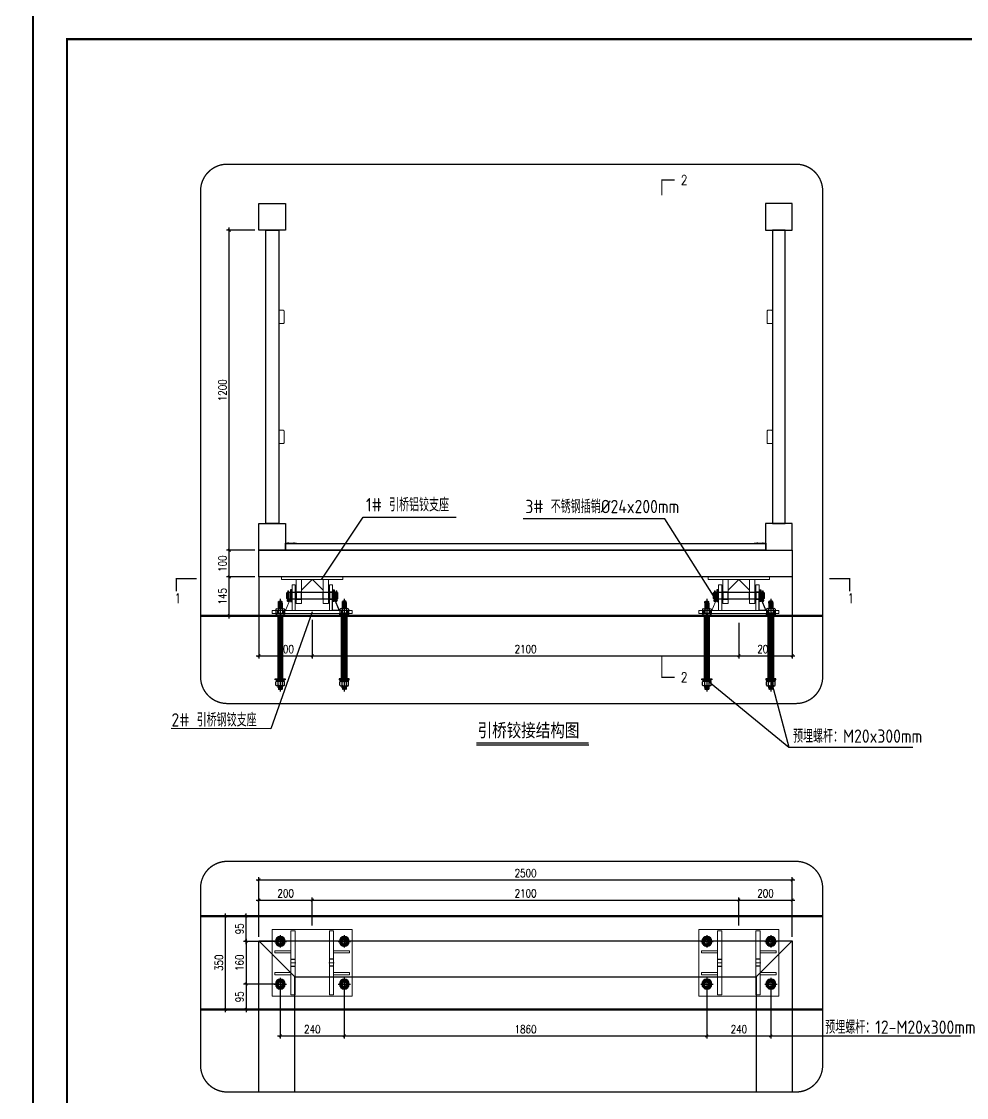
# Model space of a CAD drawing. Extents: x 8238 to 123366, y -35216 to 128109.
# Drawn here: x 23931 to 27476, y -1270 to 2764 of the extents above; entities that cross this region are included whole.
import ezdxf
from ezdxf.enums import TextEntityAlignment as Align

# ---------------------------------------------------------------- set-up
doc = ezdxf.new("R2010")
doc.units = 0
doc.header["$LTSCALE"] = 1000
doc.header["$MEASUREMENT"] = 0
for name, pattern in [('BLTA11-LD-L-4001_Plot Plan for Seawater Intake System_20140729$0$CENTER2', [1.125, 0.75, -0.125, 0.125, -0.125]), ('BLTA11-LD-L-4001_Plot Plan for Seawater Intake System_20140729$0$PHANTOM2', [1.25, 0.625, -0.125, 0.125, -0.125, 0.125, -0.125]), ('CENTER', [2, 1.25, -0.25, 0.25, -0.25]), ('CENTER2', [28.575, 19.05, -3.175, 3.175, -3.175]), ('DASH', [0.35, 0.25, -0.1]), ('DASHDOT2', [12.7, 6.35, -3.175, 0, -3.175]), ('DIVIDEX2', [63.5, 25.4, -12.7, 0, -12.7, 0, -12.7]), ('HIDDEN2', [4.7625, 3.175, -1.5875])]:
    doc.linetypes.add(name, pattern=pattern)
for name, color, linetype in [('BS-Annectent', 115, 'Continuous'), ('BS-Index symbol', 35, 'Continuous'), ('hjh文字', 7, 'Continuous'), ('HR-dimension', 9, 'Continuous'), ('HR-Indentifier', 6, 'Continuous'), ('HR-Structure', 5, 'Continuous'), ('HR-text', 2, 'Continuous'), ('HR-Zhuliang', 3, 'Continuous'), ('标注', 9, 'Continuous'), ('连接端梁', 130, 'Continuous'), ('铝横梁', 220, 'Continuous'), ('铝通', 4, 'Continuous'), ('面板', 44, 'Continuous')]:
    doc.layers.add(name, color=color, linetype=linetype)
doc.layers.add('型材', color=7, linetype='Continuous', lineweight=15)
doc.layers.add('结构', color=52, linetype='Continuous', lineweight=18)
doc.styles.add('HZTXT', font='txtw.shx', dxfattribs={"width": 0.8, "bigfont": 'hztxtw.shx'})
doc.styles.get("Standard").update_dxf_attribs({"font": 'gbenor.shx', "bigfont": 'gbcbig.shx'})
doc.styles.add('工程字体', font='', dxfattribs={"width": 0.8})
doc.styles.get('工程字体').set_extended_font_data('SimSun')
doc.dimstyles.new('HR-A2-DIM10', dxfattribs={"dimscale": 10, "dimtxt": 3, "dimasz": 1, "dimexe": 1, "dimexo": 1.5, "dimgap": 1, "dimtad": 1, "dimdec": 1, "dimdsep": 46, "dimtxsty": 'HZTXT', "dimblk": 'ARCHTICK', "dimcen": 0, "dimdle": 1, "dimclrd": 256, "dimclre": 256, "dimclrt": 6, "dimadec": 1, "dimazin": 0, "dimtfac": 1, "dimtdec": 1, "dimtix": 1, "dimtmove": 2, "dimatfit": 3, "dimfxl": 15, "dimtolj": 1, "dimtzin": 0, "dimarcsym": 1})
doc.dimstyles.new('HR-A3-DIM5', dxfattribs={"dimscale": 5, "dimtxt": 3, "dimasz": 1, "dimexe": 1, "dimexo": 1.5, "dimgap": 1, "dimtad": 1, "dimdec": 1, "dimdsep": 46, "dimtxsty": 'HZTXT', "dimblk": 'ARCHTICK', "dimcen": 0, "dimdle": 1, "dimclrd": 256, "dimclre": 256, "dimclrt": 6, "dimadec": 1, "dimazin": 0, "dimtfac": 1, "dimtdec": 1, "dimtix": 1, "dimtmove": 2, "dimatfit": 3, "dimfxl": 1, "dimtolj": 1, "dimtzin": 0, "dimarcsym": 1})
doc.dimstyles.new('HR-BI-DIM5', dxfattribs={"dimscale": 6, "dimtxt": 5, "dimasz": 1, "dimexe": 1, "dimexo": 1.5, "dimgap": 2, "dimtad": 1, "dimdec": 1, "dimdsep": 46, "dimtxsty": 'HZTXT', "dimcen": 0, "dimdle": 1, "dimclrd": 256, "dimclre": 256, "dimclrt": 2, "dimadec": 1, "dimazin": 0, "dimtfac": 1, "dimtdec": 1, "dimtix": 1, "dimtmove": 2, "dimatfit": 3, "dimfxl": 1, "dimtfill": 1, "dimtolj": 1, "dimtzin": 0, "dimarcsym": 1})

# ---------------------------------------------------------------- blocks, each defined once
blk = doc.blocks.new('*U273')
blk.add_line((0, 0), (42.13, 0))
at = {"const_width": 0.5}
blk.add_lwpolyline([(0, 0.75), (42.13, 0.75)], dxfattribs=at)
at = {"style": '工程字体', "width": 0.8}
blk.add_attdef('图名标注', (0.42, 3), '', height=5, dxfattribs=at)
blk = doc.blocks.new('_ArchTick')
at = {"color": 0, "linetype": 'ByBlock', "const_width": 0.4}
blk.add_lwpolyline([(-0.5, -0.5), (0.5, 0.5)], dxfattribs=at)
blk = doc.blocks.new('*D501')
at = {"layer": 'Defpoints', "color": 0, "ltscale": 1.5, "transparency": 16777216}
for p in [(24710.3, 681.3), (24821.8, 681.3), (24821.8, 536.1, 0)]:
    blk.add_point(p, dxfattribs=at)
at = {"layer": 'HR-dimension', "lineweight": -2, "ltscale": 1.5, "transparency": 16777216}
for p, q in [((24710.3, 526.1), (24710.3, 691.3)), ((24806.8, 681.3), (24700.3, 681.3)), ((24806.8, 536.1), (24700.3, 536.1))]:
    blk.add_line(p, q, dxfattribs=at)
at = {"layer": 'HR-dimension', "lineweight": -2, "ltscale": 1.5, "transparency": 16777216, "xscale": 10, "yscale": 10, "zscale": 10}
for p, rotation in [((24710.3, 681.3), 90), ((24710.3, 536.1), 270)]:
    blk.add_blockref('_ArchTick', p, dxfattribs=dict(at, rotation=rotation))
at = {"layer": 'HR-dimension', "color": 6, "ltscale": 1.5, "transparency": 16777216, "insert": (24685.3, 608.7), "char_height": 30, "attachment_point": 5, "rotation": 90, "style": 'HZTXT'}
blk.add_mtext('\\A1;145', dxfattribs=at)
blk = doc.blocks.new('*D503')
at = {"layer": 'Defpoints', "color": 0, "ltscale": 1.5, "transparency": 16777216}
for p in [(24696.8, -590.2), (24821.8, -590.2, 0), (24821.8, -940.2, 0)]:
    blk.add_point(p, dxfattribs=at)
at = {"layer": 'HR-dimension', "lineweight": -2, "ltscale": 1.5, "transparency": 16777216}
for p, q in [((24806.8, -590.2), (24686.8, -590.2)), ((24696.8, -950.2), (24696.8, -580.2)), ((24806.8, -940.2), (24686.8, -940.2))]:
    blk.add_line(p, q, dxfattribs=at)
at = {"layer": 'HR-dimension', "lineweight": -2, "ltscale": 1.5, "transparency": 16777216, "xscale": 10, "yscale": 10, "zscale": 10}
for p, rotation in [((24696.8, -590.2), 90), ((24696.8, -940.2), 270)]:
    blk.add_blockref('_ArchTick', p, dxfattribs=dict(at, rotation=rotation))
at = {"layer": 'HR-dimension', "color": 6, "ltscale": 1.5, "transparency": 16777216, "insert": (24671.8, -765.2), "char_height": 30, "attachment_point": 5, "rotation": 90, "style": 'HZTXT'}
blk.add_mtext('\\A1;350', dxfattribs=at)
blk = doc.blocks.new('*D504')
at = {"layer": 'Defpoints', "color": 0, "ltscale": 1.5, "transparency": 16777216}
for p in [(25021.8, -529.9), (25021.8, -640.1, 0), (24821.8, -682.7, 0)]:
    blk.add_point(p, dxfattribs=at)
at = {"layer": 'HR-dimension', "lineweight": -2, "ltscale": 1.5, "transparency": 16777216}
for p, q in [((24821.8, -667.7), (24821.8, -519.9)), ((25021.8, -625.1), (25021.8, -519.9)), ((24811.8, -529.9), (25031.8, -529.9))]:
    blk.add_line(p, q, dxfattribs=at)
at = {"layer": 'HR-dimension', "lineweight": -2, "ltscale": 1.5, "transparency": 16777216, "xscale": 10, "yscale": 10, "zscale": 10, "rotation": 180}
blk.add_blockref('_ArchTick', (24821.8, -529.9), dxfattribs=at)
at = {"layer": 'HR-dimension', "lineweight": -2, "ltscale": 1.5, "transparency": 16777216, "xscale": 10, "yscale": 10, "zscale": 10}
blk.add_blockref('_ArchTick', (25021.8, -529.9), dxfattribs=at)
at = {"layer": 'HR-dimension', "color": 6, "ltscale": 1.5, "transparency": 16777216, "insert": (24921.8, -504.9), "char_height": 30, "attachment_point": 5, "style": 'HZTXT'}
blk.add_mtext('\\A1;200', dxfattribs=at)
blk = doc.blocks.new('*D505')
at = {"layer": 'Defpoints', "color": 0, "ltscale": 1.5, "transparency": 16777216}
for p in [(26821.8, -529.9), (26621.8, -640.1, 0), (26821.8, -640.2, 0)]:
    blk.add_point(p, dxfattribs=at)
at = {"layer": 'HR-dimension', "lineweight": -2, "ltscale": 1.5, "transparency": 16777216}
for p, q in [((26621.8, -625.1), (26621.8, -519.9)), ((26821.8, -625.2), (26821.8, -519.9)), ((26611.8, -529.9), (26831.8, -529.9))]:
    blk.add_line(p, q, dxfattribs=at)
at = {"layer": 'HR-dimension', "lineweight": -2, "ltscale": 1.5, "transparency": 16777216, "xscale": 10, "yscale": 10, "zscale": 10, "rotation": 180}
blk.add_blockref('_ArchTick', (26621.8, -529.9), dxfattribs=at)
at = {"layer": 'HR-dimension', "lineweight": -2, "ltscale": 1.5, "transparency": 16777216, "xscale": 10, "yscale": 10, "zscale": 10}
blk.add_blockref('_ArchTick', (26821.8, -529.9), dxfattribs=at)
at = {"layer": 'HR-dimension', "color": 6, "ltscale": 1.5, "transparency": 16777216, "insert": (26721.8, -504.9), "char_height": 30, "attachment_point": 5, "style": 'HZTXT'}
blk.add_mtext('\\A1;200', dxfattribs=at)
blk = doc.blocks.new('*D506')
at = {"layer": 'Defpoints', "color": 0, "ltscale": 1.5, "transparency": 16777216}
for p in [(26821.8, -454.2), (24821.8, -682.7, 0), (26821.8, -682.7, 0)]:
    blk.add_point(p, dxfattribs=at)
at = {"layer": 'HR-dimension', "lineweight": -2, "ltscale": 1.5, "transparency": 16777216}
for p, q in [((24811.8, -454.2), (26831.8, -454.2)), ((24821.8, -667.7), (24821.8, -444.2)), ((26821.8, -667.7), (26821.8, -444.2))]:
    blk.add_line(p, q, dxfattribs=at)
at = {"layer": 'HR-dimension', "lineweight": -2, "ltscale": 1.5, "transparency": 16777216, "xscale": 10, "yscale": 10, "zscale": 10, "rotation": 180}
blk.add_blockref('_ArchTick', (24821.8, -454.2), dxfattribs=at)
at = {"layer": 'HR-dimension', "lineweight": -2, "ltscale": 1.5, "transparency": 16777216, "xscale": 10, "yscale": 10, "zscale": 10}
blk.add_blockref('_ArchTick', (26821.8, -454.2), dxfattribs=at)
at = {"layer": 'HR-dimension', "color": 6, "ltscale": 1.5, "transparency": 16777216, "insert": (25821.8, -429.2), "char_height": 30, "attachment_point": 5, "style": 'HZTXT'}
blk.add_mtext('\\A1;2500', dxfattribs=at)
blk = doc.blocks.new('A$C53155591')
at = {"layer": 'BS-Annectent'}
for p, q in [((8.8, 0.4), (3.9, 2.2)), ((24, 16.3), (11.3, 16.3)), ((24, 8.2), (11.3, 8.2)), ((8.8, -2.2), (3.9, -0.4)), ((24, -8.2), (11.3, -8.2)), ((24, -16.3), (11.3, -16.3))]:
    blk.add_line(p, q, dxfattribs=at)
for points in [[(3.9, -18.8), (0, -18.8), (0, 18.8), (3.9, 18.8)], [(8.8, -14.7), (8.8, 14.7), (3.9, 14.7), (3.9, -14.7)]]:
    blk.add_lwpolyline(points, close=True, dxfattribs=at)
for points in [[(11.3, 16.3, 0.612824), (11.3, 8.2, 0.305874), (11.3, -8.2, 0.612824), (11.3, -16.3)], [(24, 16.3, -0.612824), (24, 8.2, -0.305874), (24, -8.2, -0.612824), (24, -16.3)]]:
    blk.add_lwpolyline(points, format="xyb", dxfattribs=at)
blk = doc.blocks.new('A$C3497b61f')
at = {"color": 1, "linetype": 'DASHDOT2'}
blk.add_line((-309.5, 0), (37.4, 0), dxfattribs=at)
at = {"layer": 'BS-Annectent'}
for p, q in [((-300.6, -5.4), (-300.6, 5.4)), ((-294.1, 7.2), (-299.6, 7.2)), ((-294.8, 3.6), (-299.6, 3.6)), ((-294.2, -9.4), (-293, 9.4)), ((-291.1, -9.4), (-289.8, 9.4)), ((-287.9, -9.4), (-286.7, 9.4)), ((-284.8, -9.4), (-283.5, 9.4)), ((-281.7, -9.4), (-280.4, 9.4)), ((-278.5, -9.4), (-277.3, 9.4)), ((-275.4, -9.4), (-274.1, 9.4)), ((-246.6, -0.5), (-245.9, 9.4)), ((-245.9, 9.4), (-246.6, 8.2)), ((-244.4, 6.3), (-245.9, 9.4)), ((-244.4, 6.3), (-245.3, -6.3)), ((-244, -9.4), (-242.8, 9.4)), ((-240.9, -9.4), (-239.6, 9.4)), ((-237.7, -9.4), (-236.5, 9.4)), ((-234.6, -9.4), (-233.3, 9.4)), ((-231.5, -9.4), (-230.2, 9.4)), ((-228.3, -9.4), (-227.1, 9.4)), ((-225.2, -9.4), (-223.9, 9.4)), ((-222, -9.4), (-220.8, 9.4)), ((-218.9, -9.4), (-217.7, 9.4)), ((-215.8, -9.4), (-214.5, 9.4)), ((-212.6, -9.4), (-211.4, 9.4)), ((-209.5, -9.4), (-208.3, 9.4)), ((-206.4, -9.4), (-205.1, 9.4)), ((-203.2, -9.4), (-202, 9.4)), ((-200.1, -9.4), (-198.8, 9.4)), ((-196.9, -9.4), (-195.7, 9.4)), ((-193.8, -9.4), (-192.6, 9.4)), ((-190.7, -9.4), (-189.4, 9.4)), ((-187.5, -9.4), (-186.3, 9.4)), ((-184.4, -9.4), (-183.2, 9.4)), ((-181.3, -9.4), (-180, 9.4)), ((-178.1, -9.4), (-176.9, 9.4)), ((-175, -9.4), (-173.7, 9.4)), ((-171.9, -9.4), (-170.6, 9.4)), ((-168.7, -9.4), (-167.5, 9.4)), ((-165.6, -9.4), (-164.3, 9.4)), ((-162.4, -9.4), (-161.2, 9.4)), ((-159.3, -9.4), (-158.1, 9.4)), ((-156.2, -9.4), (-154.9, 9.4)), ((-153, -9.4), (-151.8, 9.4)), ((-149.9, -9.4), (-148.6, 9.4)), ((-147.2, 6.3), (-148.6, 9.4)), ((-147.2, 6.3), (-148.1, -6.3)), ((-146.8, -9.4), (-145.5, 9.4)), ((-143.6, -9.4), (-142.4, 9.4)), ((-140.5, -9.4), (-139.2, 9.4)), ((-137.3, -9.4), (-136.1, 9.4)), ((-134.2, -9.4), (-133, 9.4)), ((-131.1, -9.4), (-129.8, 9.4)), ((-127.9, -9.4), (-126.7, 9.4)), ((-124.8, -9.4), (-123.5, 9.4)), ((-121.7, -9.4), (-120.4, 9.4)), ((-118.5, -9.4), (-117.3, 9.4)), ((-115.8, 6.3), (-116.7, -6.3)), ((-115.4, -9.4), (-114.1, 9.4)), ((-112.2, -9.4), (-111, 9.4)), ((-109.1, -9.4), (-107.9, 9.4)), ((-106, -9.4), (-104.7, 9.4)), ((-102.8, -9.4), (-101.6, 9.4)), ((-99.7, -9.4), (-98.4, 9.4)), ((-96.6, -9.4), (-95.3, 9.4)), ((-93.4, -9.4), (-92.2, 9.4)), ((-90.3, -9.4), (-89, 9.4)), ((-87.1, -9.4), (-85.9, 9.4)), ((-84, -9.4), (-82.8, 9.4)), ((-80.9, -9.4), (-79.6, 9.4)), ((-77.7, -9.4), (-76.5, 9.4)), ((-74.6, -9.4), (-73.3, 9.4)), ((-71.5, -9.4), (-70.2, 9.4)), ((-68.3, -9.4), (-67.1, 9.4)), ((-65.2, -9.4), (-63.9, 9.4)), ((-62, -9.4), (-60.8, 9.4)), ((-58.9, -9.4), (-57.7, 9.4)), ((-55.8, -9.4), (-54.5, 9.4)), ((-52.6, -9.4), (-51.4, 9.4)), ((-49.5, -9.4), (-48.3, 9.4)), ((-46.4, -9.4), (-45.1, 9.4)), ((-43.2, -9.4), (-42, 9.4)), ((-40.1, -9.4), (-38.8, 9.4)), ((-36.9, -9.4), (-35.7, 9.4)), ((-33.8, -9.4), (-32.6, 9.4)), ((-30.7, -9.4), (-29.4, 9.4)), ((-27.5, -9.4), (-26.3, 9.4)), ((-24.4, -9.4), (-23.2, 9.4)), ((-21.3, -9.4), (-20, 9.4)), ((-18.1, -9.4), (-16.9, 9.4)), ((-15, -9.4), (-13.7, 9.4)), ((-12.3, 6.3), (-13.2, -6.3)), ((-10.6, 9.4), (-12.3, 6.3)), ((-11.9, -9.4), (-10.6, 9.4)), ((-10, 8.1), (-10.6, 9.4)), ((-1.2, 0.4), (-6.1, 2.2)), ((-1.2, 12.2), (-1.2, -12.2)), ((14, 16.3), (1.3, 16.3)), ((14, 8.2), (1.3, 8.2)), ((16.5, 12.2), (16.5, -12.2)), ((17.4, 6.3), (16.5, 8.2)), ((17.4, 6.3), (16.5, -6.3)), ((19.1, 9.4), (17.4, 6.3)), ((19.1, 9.4), (17.8, -9.4)), ((20.5, 6.3), (19.1, 9.4)), ((20.5, 6.3), (19.6, -6.3)), ((22.2, 9.4), (20.5, 6.3)), ((22.2, 9.4), (21, -9.4)), ((23.7, 6.3), (22.2, 9.4)), ((23.7, 6.3), (22.8, -6.3)), ((23.2, 7.2), (28.5, 7.2)), ((23.5, 3.6), (28.5, 3.6)), ((29.4, -5.4), (29.4, 5.4)), ((-295.3, -3.6), (-299.6, -3.6)), ((-295.1, -7.2), (-299.6, -7.2)), ((-245.3, -6.3), (-246.6, -8.4)), ((-11.9, -9.4), (-13.2, -6.3)), ((-10, -6.3), (-11.9, -9.4)), ((-10, -5.7), (-10, -6.3)), ((-1.2, -2.2), (-6.1, -0.4)), ((14, -8.2), (1.3, -8.2)), ((14, -16.3), (1.3, -16.3)), ((17.8, -9.4), (16.5, -6.3)), ((19.6, -6.3), (17.8, -9.4)), ((21, -9.4), (19.6, -6.3)), ((22.8, -6.3), (21, -9.4)), ((22.2, -7.2), (28.5, -7.2)), ((23, -3.6), (28.5, -3.6))]:
    blk.add_line(p, q, dxfattribs=at)
for points in [[(-299.6, -7.2, -0.516475), (-299.6, -3.6, -0.258238), (-299.6, 3.6, -0.516475), (-299.6, 7.2)], [(1.3, 16.3, 0.612824), (1.3, 8.2, 0.305874), (1.3, -8.2, 0.612824), (1.3, -16.3)], [(14, 16.3, -0.612824), (14, 8.2, -0.305874), (14, -8.2, -0.612824), (14, -16.3)], [(28.5, -7.2, 0.516475), (28.5, -3.6, 0.258238), (28.5, 3.6, 0.516475), (28.5, 7.2)]]:
    blk.add_lwpolyline(points, format="xyb", dxfattribs=at)
blk.add_lwpolyline([(-10, 9.9), (-246.6, 9.9), (-246.6, -9.9), (-10, -9.9)], dxfattribs=at)
for points in [[(-6.1, -18.8), (-10, -18.8), (-10, 18.8), (-6.1, 18.8)], [(-1.2, -14.7), (-1.2, 14.7), (-6.1, 14.7), (-6.1, -14.7)]]:
    blk.add_lwpolyline(points, close=True, dxfattribs=at)
at = {"layer": 'HR-dimension', "rotation": 180}
blk.add_blockref('A$C53155591', (-246.6, 0), dxfattribs=at)
blk = doc.blocks.new('A$C79B7160B')
at = {"color": 1, "linetype": 'DASHDOT2', "ltscale": 20}
for points in [[(-23.1, 0), (23.1, 0)], [(0, 23.1), (0, -23.1)]]:
    blk.add_lwpolyline(points, dxfattribs=at)
for points in [[(-18.5, 0, 1), (18.5, 0, 1), (-18.5, 0, 1)], [(-14.5, 0, 1), (14.5, 0, 1), (-14.5, 0, 1)], [(-10, 0, 1), (10, 0, 1), (-10, 0, 1)]]:
    blk.add_lwpolyline(points, format="xyb")
blk.add_lwpolyline([(0, -16.5), (-15, -8.2), (-15, 8.2), (0, 16.5), (15, 8.2), (15, -8.2), (0, -16.5)])
at = {"color": 253, "linetype": 'HIDDEN2', "ltscale": 20}
blk.add_lwpolyline([(0, -8.2, 2.414214), (-8.2, 0, 2.414214)], format="xyb", dxfattribs=at)
blk = doc.blocks.new('A$C02bcacc6')
at = {"color": 1, "linetype": 'CENTER2'}
for p, q in [((-230, 13), (-214, 13)), ((-70, 13), (-86, 13)), ((-230, -13), (-214, -13)), ((-70, -13), (-86, -13))]:
    blk.add_line(p, q, dxfattribs=at)
at = {"layer": '结构', "color": 4}
for p, q in [((0, 125), (-300, 125)), ((-300, 125), (-300, -125)), ((0, -125), (0, 125)), ((-300, -125), (0, -125))]:
    blk.add_line(p, q, dxfattribs=at)
at = {"layer": '结构', "color": 1, "linetype": 'CENTER', "ltscale": 0.44}
for p, q in [((-270, 67.9), (-270, 92.1)), ((-30, 67.9), (-30, 92.1)), ((-282.1, 80), (-257.9, 80)), ((-17.9, 80), (-42.1, 80)), ((-282.1, -80), (-257.9, -80)), ((-270, -67.9), (-270, -92.1)), ((-17.9, -80), (-42.1, -80)), ((-30, -67.9), (-30, -92.1))]:
    blk.add_line(p, q, dxfattribs=at)
at = {"layer": '结构', "color": 1, "linetype": 'CENTER', "ltscale": 0.36}
for p, q in [((-231.9, 0), (-212.1, 0)), ((-68.1, 0), (-87.9, 0))]:
    blk.add_line(p, q, dxfattribs=at)
at = {"layer": '结构', "color": 4}
for points in [[(-230, -120), (-230, 120), (-214, 120), (-214, -120)], [(-70, -120), (-70, 120), (-86, 120), (-86, -120)], [(-230, 37), (-290, 37), (-290, 45), (-230, 45)], [(-70, 37), (-10, 37), (-10, 45), (-70, 45)], [(-230, -37), (-290, -37), (-290, -45), (-230, -45)], [(-70, -37), (-10, -37), (-10, -45), (-70, -45)]]:
    blk.add_lwpolyline(points, close=True, dxfattribs=at)
for centre in [(-270, 80), (-30, 80), (-270, -80), (-30, -80)]:
    blk.add_circle(centre, 11, dxfattribs=at)
blk = doc.blocks.new('*D510')
at = {"layer": 'Defpoints', "color": 0, "ltscale": 1.5, "transparency": 16777216}
for p in [(26621.8, -529.9), (25021.8, -640.1, 0), (26621.8, -640.1, 0)]:
    blk.add_point(p, dxfattribs=at)
at = {"layer": 'HR-dimension', "lineweight": -2, "ltscale": 1.5, "transparency": 16777216}
for p, q in [((25021.8, -625.1), (25021.8, -519.9)), ((26621.8, -625.1), (26621.8, -519.9)), ((25011.8, -529.9), (26631.8, -529.9))]:
    blk.add_line(p, q, dxfattribs=at)
at = {"layer": 'HR-dimension', "lineweight": -2, "ltscale": 1.5, "transparency": 16777216, "xscale": 10, "yscale": 10, "zscale": 10, "rotation": 180}
blk.add_blockref('_ArchTick', (25021.8, -529.9), dxfattribs=at)
at = {"layer": 'HR-dimension', "lineweight": -2, "ltscale": 1.5, "transparency": 16777216, "xscale": 10, "yscale": 10, "zscale": 10}
blk.add_blockref('_ArchTick', (26621.8, -529.9), dxfattribs=at)
at = {"layer": 'HR-dimension', "color": 6, "ltscale": 1.5, "transparency": 16777216, "insert": (25821.8, -504.9), "char_height": 30, "attachment_point": 5, "style": 'HZTXT'}
blk.add_mtext('\\A1;2100', dxfattribs=at)
blk = doc.blocks.new('*D511')
at = {"layer": 'Defpoints', "color": 0, "ltscale": 1.5, "transparency": 16777216}
for p in [(24773.8, -590.2), (24901.8, -590.2, 0), (24901.8, -685.1, 0)]:
    blk.add_point(p, dxfattribs=at)
at = {"layer": 'HR-dimension', "lineweight": -2, "ltscale": 1.5, "transparency": 16777216}
for p, q in [((24886.8, -590.2), (24763.8, -590.2)), ((24773.8, -695.1), (24773.8, -580.2)), ((24886.8, -685.1), (24763.8, -685.1))]:
    blk.add_line(p, q, dxfattribs=at)
at = {"layer": 'HR-dimension', "lineweight": -2, "ltscale": 1.5, "transparency": 16777216, "xscale": 10, "yscale": 10, "zscale": 10}
for p, rotation in [((24773.8, -590.2), 90), ((24773.8, -685.1), 270)]:
    blk.add_blockref('_ArchTick', p, dxfattribs=dict(at, rotation=rotation))
at = {"layer": 'HR-dimension', "color": 6, "ltscale": 1.5, "transparency": 16777216, "insert": (24748.8, -637.7), "char_height": 30, "attachment_point": 5, "rotation": 90, "style": 'HZTXT'}
blk.add_mtext('\\A1;95', dxfattribs=at)
blk = doc.blocks.new('*D512')
at = {"layer": 'Defpoints', "color": 0, "ltscale": 1.5, "transparency": 16777216}
for p in [(24901.8, -685.1, 0), (24773.8, -845.1), (24901.8, -845.1, 0)]:
    blk.add_point(p, dxfattribs=at)
at = {"layer": 'HR-dimension', "lineweight": -2, "ltscale": 1.5, "transparency": 16777216}
for p, q in [((24886.8, -685.1), (24763.8, -685.1)), ((24773.8, -675.1), (24773.8, -855.1)), ((24886.8, -845.1), (24763.8, -845.1))]:
    blk.add_line(p, q, dxfattribs=at)
at = {"layer": 'HR-dimension', "lineweight": -2, "ltscale": 1.5, "transparency": 16777216, "xscale": 10, "yscale": 10, "zscale": 10}
for p, rotation in [((24773.8, -685.1), 90), ((24773.8, -845.1), 270)]:
    blk.add_blockref('_ArchTick', p, dxfattribs=dict(at, rotation=rotation))
at = {"layer": 'HR-dimension', "color": 6, "ltscale": 1.5, "transparency": 16777216, "insert": (24748.8, -765.1), "char_height": 30, "attachment_point": 5, "rotation": 90, "style": 'HZTXT'}
blk.add_mtext('\\A1;160', dxfattribs=at)
blk = doc.blocks.new('*D513')
at = {"layer": 'Defpoints', "color": 0, "ltscale": 1.5, "transparency": 16777216}
for p in [(24901.8, -845.1, 0), (24773.8, -940.2), (24901.8, -940.2, 0)]:
    blk.add_point(p, dxfattribs=at)
at = {"layer": 'HR-dimension', "lineweight": -2, "ltscale": 1.5, "transparency": 16777216}
for p, q in [((24886.8, -845.1), (24763.8, -845.1)), ((24773.8, -835.1), (24773.8, -950.2)), ((24886.8, -940.2), (24763.8, -940.2))]:
    blk.add_line(p, q, dxfattribs=at)
at = {"layer": 'HR-dimension', "lineweight": -2, "ltscale": 1.5, "transparency": 16777216, "xscale": 10, "yscale": 10, "zscale": 10}
for p, rotation in [((24773.8, -845.1), 90), ((24773.8, -940.2), 270)]:
    blk.add_blockref('_ArchTick', p, dxfattribs=dict(at, rotation=rotation))
at = {"layer": 'HR-dimension', "color": 6, "ltscale": 1.5, "transparency": 16777216, "insert": (24748.8, -892.7), "char_height": 30, "attachment_point": 5, "rotation": 90, "style": 'HZTXT'}
blk.add_mtext('\\A1;95', dxfattribs=at)
blk = doc.blocks.new('*D522')
at = {"layer": 'Defpoints', "color": 0, "ltscale": 1.5, "transparency": 16777216}
for p in [(24901.8, -845.1, 0), (25141.8, -845.1, 0), (25141.8, -1039.2)]:
    blk.add_point(p, dxfattribs=at)
at = {"layer": 'HR-dimension', "lineweight": -2, "ltscale": 1.5, "transparency": 16777216}
for p, q in [((24901.8, -860.1), (24901.8, -1049.2)), ((25141.8, -860.1), (25141.8, -1049.2)), ((24891.8, -1039.2), (25151.8, -1039.2))]:
    blk.add_line(p, q, dxfattribs=at)
at = {"layer": 'HR-dimension', "lineweight": -2, "ltscale": 1.5, "transparency": 16777216, "xscale": 10, "yscale": 10, "zscale": 10, "rotation": 180}
blk.add_blockref('_ArchTick', (24901.8, -1039.2), dxfattribs=at)
at = {"layer": 'HR-dimension', "lineweight": -2, "ltscale": 1.5, "transparency": 16777216, "xscale": 10, "yscale": 10, "zscale": 10}
blk.add_blockref('_ArchTick', (25141.8, -1039.2), dxfattribs=at)
at = {"layer": 'HR-dimension', "color": 6, "ltscale": 1.5, "transparency": 16777216, "insert": (25021.8, -1014.2), "char_height": 30, "attachment_point": 5, "style": 'HZTXT'}
blk.add_mtext('\\A1;240', dxfattribs=at)
blk = doc.blocks.new('*D523')
at = {"layer": 'Defpoints', "color": 0, "ltscale": 1.5, "transparency": 16777216}
for p in [(25141.8, -845.1, 0), (26501.8, -845.2, 0), (26501.8, -1039.2)]:
    blk.add_point(p, dxfattribs=at)
at = {"layer": 'HR-dimension', "lineweight": -2, "ltscale": 1.5, "transparency": 16777216}
for p, q in [((25141.8, -860.1), (25141.8, -1049.2)), ((26501.8, -860.2), (26501.8, -1049.2)), ((25131.8, -1039.2), (26511.8, -1039.2))]:
    blk.add_line(p, q, dxfattribs=at)
at = {"layer": 'HR-dimension', "lineweight": -2, "ltscale": 1.5, "transparency": 16777216, "xscale": 10, "yscale": 10, "zscale": 10, "rotation": 180}
blk.add_blockref('_ArchTick', (25141.8, -1039.2), dxfattribs=at)
at = {"layer": 'HR-dimension', "lineweight": -2, "ltscale": 1.5, "transparency": 16777216, "xscale": 10, "yscale": 10, "zscale": 10}
blk.add_blockref('_ArchTick', (26501.8, -1039.2), dxfattribs=at)
at = {"layer": 'HR-dimension', "color": 6, "ltscale": 1.5, "transparency": 16777216, "insert": (25821.8, -1014.2), "char_height": 30, "attachment_point": 5, "style": 'HZTXT'}
blk.add_mtext('\\A1;1860', dxfattribs=at)
blk = doc.blocks.new('*D524')
at = {"layer": 'Defpoints', "color": 0, "ltscale": 1.5, "transparency": 16777216}
for p in [(26501.8, -845.2, 0), (26741.8, -845.2, 0), (26741.8, -1039.2)]:
    blk.add_point(p, dxfattribs=at)
at = {"layer": 'HR-dimension', "lineweight": -2, "ltscale": 1.5, "transparency": 16777216}
for p, q in [((26501.8, -860.2), (26501.8, -1049.2)), ((26741.8, -860.2), (26741.8, -1049.2)), ((26491.8, -1039.2), (26751.8, -1039.2))]:
    blk.add_line(p, q, dxfattribs=at)
at = {"layer": 'HR-dimension', "lineweight": -2, "ltscale": 1.5, "transparency": 16777216, "xscale": 10, "yscale": 10, "zscale": 10, "rotation": 180}
blk.add_blockref('_ArchTick', (26501.8, -1039.2), dxfattribs=at)
at = {"layer": 'HR-dimension', "lineweight": -2, "ltscale": 1.5, "transparency": 16777216, "xscale": 10, "yscale": 10, "zscale": 10}
blk.add_blockref('_ArchTick', (26741.8, -1039.2), dxfattribs=at)
at = {"layer": 'HR-dimension', "color": 6, "ltscale": 1.5, "transparency": 16777216, "insert": (26621.8, -1014.2), "char_height": 30, "attachment_point": 5, "style": 'HZTXT'}
blk.add_mtext('\\A1;240', dxfattribs=at)
blk = doc.blocks.new('*D525')
at = {"layer": 'Defpoints', "color": 0, "ltscale": 1.5, "transparency": 16777216}
for p in [(24821.8, 697.8, 0), (25021.8, 524.1), (25021.8, 386)]:
    blk.add_point(p, dxfattribs=at)
at = {"layer": 'HR-dimension', "lineweight": -2, "ltscale": 1.5, "transparency": 16777216}
for p, q in [((24821.8, 682.8), (24821.8, 376)), ((25021.8, 509.1), (25021.8, 376)), ((24811.8, 386), (25031.8, 386))]:
    blk.add_line(p, q, dxfattribs=at)
at = {"layer": 'HR-dimension', "lineweight": -2, "ltscale": 1.5, "transparency": 16777216, "xscale": 10, "yscale": 10, "zscale": 10, "rotation": 180}
blk.add_blockref('_ArchTick', (24821.8, 386), dxfattribs=at)
at = {"layer": 'HR-dimension', "lineweight": -2, "ltscale": 1.5, "transparency": 16777216, "xscale": 10, "yscale": 10, "zscale": 10}
blk.add_blockref('_ArchTick', (25021.8, 386), dxfattribs=at)
at = {"layer": 'HR-dimension', "color": 6, "ltscale": 1.5, "transparency": 16777216, "insert": (24921.8, 411), "char_height": 30, "attachment_point": 5, "style": 'HZTXT'}
blk.add_mtext('\\A1;200', dxfattribs=at)
blk = doc.blocks.new('*D526')
at = {"layer": 'Defpoints', "color": 0, "ltscale": 1.5, "transparency": 16777216}
for p in [(25021.8, 536.1), (26621.8, 524.1), (26621.8, 386)]:
    blk.add_point(p, dxfattribs=at)
at = {"layer": 'HR-dimension', "lineweight": -2, "ltscale": 1.5, "transparency": 16777216}
for p, q in [((25021.8, 521.1), (25021.8, 376)), ((26621.8, 509.1), (26621.8, 376)), ((25011.8, 386), (26631.8, 386))]:
    blk.add_line(p, q, dxfattribs=at)
at = {"layer": 'HR-dimension', "lineweight": -2, "ltscale": 1.5, "transparency": 16777216, "xscale": 10, "yscale": 10, "zscale": 10, "rotation": 180}
blk.add_blockref('_ArchTick', (25021.8, 386), dxfattribs=at)
at = {"layer": 'HR-dimension', "lineweight": -2, "ltscale": 1.5, "transparency": 16777216, "xscale": 10, "yscale": 10, "zscale": 10}
blk.add_blockref('_ArchTick', (26621.8, 386), dxfattribs=at)
at = {"layer": 'HR-dimension', "color": 6, "ltscale": 1.5, "transparency": 16777216, "insert": (25821.8, 411), "char_height": 30, "attachment_point": 5, "style": 'HZTXT'}
blk.add_mtext('\\A1;2100', dxfattribs=at)
blk = doc.blocks.new('*D527')
at = {"layer": 'Defpoints', "color": 0, "ltscale": 1.5, "transparency": 16777216}
for p in [(26821.8, 697.8, 0), (26621.8, 524.1), (26821.8, 386)]:
    blk.add_point(p, dxfattribs=at)
at = {"layer": 'HR-dimension', "lineweight": -2, "ltscale": 1.5, "transparency": 16777216}
for p, q in [((26821.8, 682.8), (26821.8, 376)), ((26621.8, 509.1), (26621.8, 376)), ((26611.8, 386), (26831.8, 386))]:
    blk.add_line(p, q, dxfattribs=at)
at = {"layer": 'HR-dimension', "lineweight": -2, "ltscale": 1.5, "transparency": 16777216, "xscale": 10, "yscale": 10, "zscale": 10, "rotation": 180}
blk.add_blockref('_ArchTick', (26621.8, 386), dxfattribs=at)
at = {"layer": 'HR-dimension', "lineweight": -2, "ltscale": 1.5, "transparency": 16777216, "xscale": 10, "yscale": 10, "zscale": 10}
blk.add_blockref('_ArchTick', (26821.8, 386), dxfattribs=at)
at = {"layer": 'HR-dimension', "color": 6, "ltscale": 1.5, "transparency": 16777216, "insert": (26721.8, 411), "char_height": 30, "attachment_point": 5, "style": 'HZTXT'}
blk.add_mtext('\\A1;200', dxfattribs=at)
blk = doc.blocks.new('Fushou')
at = {"layer": '型材'}
blk.add_lwpolyline([(320873, 174507.1, 0.414214), (320878, 174512.1), (320878, 174602.1, 0.414214), (320873, 174607.1), (320843, 174607.1, 0.414214), (320838, 174602.1), (320838, 174512.1, 0.414214), (320843, 174507.1)], format="xyb", close=True, dxfattribs=at)
at = {"layer": '型材', "elevation": 0}
blk.add_lwpolyline([(320873, 173607.1, 0.414214), (320878, 173612.1), (320878, 173702.1, 0.414214), (320873, 173707.1), (320843, 173707.1, 0.414214), (320838, 173702.1), (320838, 173612.1, 0.414214), (320843, 173607.1)], format="xyb", close=True, dxfattribs=at)
at = {"layer": '铝横梁', "color": 6}
blk.add_lwpolyline([(320742, 175207.1), (320838, 175207.1), (320838, 173007.1), (320742, 173007.1)], close=True, dxfattribs=at)
at = {"layer": '铝通'}
for points in [[(320690, 175207.1), (320690, 175407.1), (320890, 175407.1), (320890, 175207.1), (320690, 175207.1)], [(320690, 172807.1), (320690, 173007.1), (320890, 173007.1), (320890, 172807.1), (320690, 172807.1)]]:
    blk.add_lwpolyline(points, dxfattribs=at)
blk = doc.blocks.new('接岸铝支座')
at = {"color": 1, "linetype": 'BLTA11-LD-L-4001_Plot Plan for Seawater Intake System_20140729$0$CENTER2', "ltscale": 5}
for points in [[(394146.5, 96616.9), (394146.5, 96596.9), (394120.5, 96596.9), (394120.5, 96616.9)], [(394146.5, 96495.9), (394146.5, 96515.9), (394120.5, 96515.9), (394120.5, 96495.9)]]:
    blk.add_lwpolyline(points, close=True, dxfattribs=at)
at = {"layer": '型材'}
for points in [[(394063.5, 96441.4), (394063.5, 96671.4), (394073.5, 96671.4), (394073.5, 96441.4)], [(394163.5, 96616.9), (394163.5, 96596.9), (394073.5, 96596.9), (394073.5, 96616.9)], [(394073.5, 96556.9), (394113.5, 96596.9), (394073.5, 96596.9)], [(394073.5, 96555.9), (394113.5, 96515.9), (394073.5, 96515.9)], [(394163.5, 96495.9), (394163.5, 96515.9), (394073.5, 96515.9), (394073.5, 96495.9)]]:
    blk.add_lwpolyline(points, close=True, dxfattribs=at)
blk = doc.blocks.new('接岸钢支座')
at = {"color": 1, "linetype": 'BLTA11-LD-L-4001_Plot Plan for Seawater Intake System_20140729$0$PHANTOM2', "ltscale": 5}
for p, q in [((394020.5, 96870), (394020.5, 96882)), ((394031.5, 96859.3), (394031.5, 96889.3)), ((394042.5, 96870), (394042.5, 96882)), ((394260.5, 96870), (394260.5, 96882)), ((394271.5, 96859.3), (394271.5, 96889.3)), ((394282.5, 96870), (394282.5, 96882))]:
    blk.add_line(p, q, dxfattribs=at)
blk.add_lwpolyline([(394252.5, 96870), (394227.5, 96870), (394227.5, 96810)], close=True)
for points in [[(394075.5, 96802), (394087.5, 96802), (394087.5, 96828), (394075.5, 96828)], [(394227.5, 96802), (394215.5, 96802), (394215.5, 96828), (394227.5, 96828)]]:
    blk.add_lwpolyline(points, close=True, dxfattribs=at)
at = {"layer": '结构'}
for points in [[(394301.5, 96882), (394001.5, 96882), (394001.5, 96870), (394301.5, 96870)], [(394050.5, 96870), (394075.5, 96870), (394075.5, 96810)], [(394075.5, 96775), (394087.5, 96775), (394087.5, 96870), (394075.5, 96870)], [(394227.5, 96775), (394215.5, 96775), (394215.5, 96870), (394227.5, 96870)]]:
    blk.add_lwpolyline(points, close=True, dxfattribs=at)
blk = doc.blocks.new('Split_Pins_GB91')
at = {"color": 8, "linetype": 'Continuous', "lineweight": 15}
for p, q in [((-3.4, 6.3), (-6.9, 3.1)), ((0, 4.7), (0, -4.7)), ((-3.4, -6.3), (-6.9, -3.1))]:
    blk.add_line(p, q, dxfattribs=at)
at = {"color": 7, "linetype": 'Continuous', "lineweight": 15}
for p, q in [((50, 4.7), (0, 4.7)), ((0, 0), (56.3, 0)), ((50, 4.7), (50, 0)), ((56.3, -4.7), (56.3, 0)), ((0, -4.7), (56.3, -4.7))]:
    blk.add_line(p, q, dxfattribs=at)
for centre, radius, start, end in [((-10.5, 0), 9.5, 41.31782, 318.68218), ((-10.5, 0), 4.75, 41.31782, 318.68218), ((0, 9.2), 9.23, 221.31782, 270), ((0, -9.2), 9.23, 90, 138.68218), ((0, 9.2), 4.48, 221.31782, 270), ((0, -9.2), 4.48, 90, 138.68218)]:
    blk.add_arc(centre, radius, start, end, dxfattribs=at)
blk = doc.blocks.new('PIN-M24x200')
for points in [[(38986.9, 4427.6), (38986.9, 4451.6), (38985.9, 4450.6), (38985.9, 4428.6), (38986.9, 4427.6)], [(39174.9, 4427.6), (39175.9, 4428.6), (39175.9, 4450.6), (39174.9, 4451.6), (39174.9, 4427.6)]]:
    blk.add_lwpolyline(points)
for points in [[(38986.9, 4451.6), (39174.9, 4451.6), (39174.9, 4427.6), (38986.9, 4427.6)], [(38998.5, 4417.6), (39002.5, 4417.6), (39002.5, 4461.6), (38998.5, 4461.6)], [(39163.3, 4417.6), (39159.3, 4417.6), (39159.3, 4461.6), (39163.3, 4461.6)]]:
    blk.add_lwpolyline(points, close=True)
at = {"layer": '标注', "color": 1, "linetype": 'CENTER', "ltscale": 0.1}
for centre in [(38991.9, 4439.6), (39169.9, 4439.6)]:
    blk.add_circle(centre, 2.5, dxfattribs=at)
at = {"yscale": 0.5315191496507999, "zscale": 0.5315191496507999}
for p, xscale, rotation in [((38991.9, 4427.6), -0.5315191496507999, 270), ((39169.9, 4427.6), 0.5315191496507999, 90.00000000000001)]:
    blk.add_blockref('Split_Pins_GB91', p, dxfattribs=dict(at, xscale=xscale, rotation=rotation))
blk = doc.blocks.new('*D528')
at = {"layer": 'Defpoints', "color": 0, "ltscale": 1.5, "transparency": 16777216}
for p in [(24710.3, 781.3), (24821.8, 781.3), (24821.8, 681.3)]:
    blk.add_point(p, dxfattribs=at)
at = {"layer": 'HR-dimension', "lineweight": -2, "ltscale": 1.5, "transparency": 16777216}
for p, q in [((24806.8, 781.3), (24700.3, 781.3)), ((24710.3, 671.3), (24710.3, 791.3)), ((24806.8, 681.3), (24700.3, 681.3))]:
    blk.add_line(p, q, dxfattribs=at)
at = {"layer": 'HR-dimension', "lineweight": -2, "ltscale": 1.5, "transparency": 16777216, "xscale": 10, "yscale": 10, "zscale": 10}
for p, rotation in [((24710.3, 781.3), 90), ((24710.3, 681.3), 270)]:
    blk.add_blockref('_ArchTick', p, dxfattribs=dict(at, rotation=rotation))
at = {"layer": 'HR-dimension', "color": 6, "ltscale": 1.5, "transparency": 16777216, "insert": (24685.3, 731.3), "char_height": 30, "attachment_point": 5, "rotation": 90, "style": 'HZTXT'}
blk.add_mtext('\\A1;100', dxfattribs=at)
blk = doc.blocks.new('*D529')
at = {"layer": 'Defpoints', "color": 0, "ltscale": 1.5, "transparency": 16777216}
for p in [(24710.3, 1981.3), (24821.8, 1981.3), (24821.8, 781.3)]:
    blk.add_point(p, dxfattribs=at)
at = {"layer": 'HR-dimension', "lineweight": -2, "ltscale": 1.5, "transparency": 16777216}
for p, q in [((24806.8, 1981.3), (24700.3, 1981.3)), ((24710.3, 771.3), (24710.3, 1991.3)), ((24806.8, 781.3), (24700.3, 781.3))]:
    blk.add_line(p, q, dxfattribs=at)
at = {"layer": 'HR-dimension', "lineweight": -2, "ltscale": 1.5, "transparency": 16777216, "xscale": 10, "yscale": 10, "zscale": 10}
for p, rotation in [((24710.3, 1981.3), 90), ((24710.3, 781.3), 270)]:
    blk.add_blockref('_ArchTick', p, dxfattribs=dict(at, rotation=rotation))
at = {"layer": 'HR-dimension', "color": 6, "ltscale": 1.5, "transparency": 16777216, "insert": (24685.3, 1381.3), "char_height": 30, "attachment_point": 5, "rotation": 90, "style": 'HZTXT'}
blk.add_mtext('\\A1;1200', dxfattribs=at)

msp = doc.modelspace()

# ---------------------------------------------------------------- linework, layer by layer
at = {"elevation": 0}
msp.add_lwpolyline([(26821.8, 681.28), (24821.79, 681.28), (24821.79, 781.28), (26821.8, 781.28)], close=True, dxfattribs=at)
at = {"layer": 'BS-Index symbol', "color": 1, "linetype": 'DIVIDEX2', "const_width": 5, "flags": 128}
for points in [[(24702.65, 2229.06), (26836.11, 2229.06, -0.4142136), (26936.11, 2129.06), (26936.11, 306.85, -0.4142136), (26836.11, 206.85), (24702.65, 206.85, -0.4142136), (24602.65, 306.85), (24602.65, 2129.06, -0.4142136)], [(24702.65, -384.84), (26836.11, -384.84, -0.4142136), (26936.11, -484.84), (26936.11, -1149.63, -0.4142136), (26836.11, -1249.63), (24702.65, -1249.63, -0.4142136), (24602.65, -1149.63), (24602.65, -484.84, -0.4142136)]]:
    msp.add_lwpolyline(points, format="xyb", close=True, dxfattribs=at)
at = {"layer": 'HR-Indentifier', "const_width": 4.8}
for points in [[(26332.83, 2111.94), (26332.83, 2169.95), (26380.83, 2169.95)], [(26332.83, 382.39), (26332.83, 305.59), (26380.83, 305.59)]]:
    msp.add_lwpolyline(points, dxfattribs=at)
at = {"layer": 'HR-Indentifier', "const_width": 4.8, "elevation": 0}
for points in [[(24588.32, 675.08), (24511.52, 675.08), (24511.52, 627.08)], [(26960.8, 675.08), (27037.6, 675.08), (27037.6, 627.08)]]:
    msp.add_lwpolyline(points, dxfattribs=at)
at = {"layer": 'HR-Structure', "lineweight": 50, "ltscale": 5}
for p, q in [((26936.11, 536.05), (24602.65, 536.05)), ((26936.11, -590.17), (24602.65, -590.17)), ((26936.11, -940.17), (24602.65, -940.17))]:
    msp.add_line(p, q, dxfattribs=at)
at = {"layer": 'HR-Zhuliang', "color": 8, "linetype": 'DASH', "ltscale": 100}
for p, q in [((24956.79, -817.65), (24821.79, -682.65)), ((26686.79, -817.65), (26821.78, -682.65))]:
    msp.add_line(p, q, dxfattribs=at)
for points in [[(24821.78, -1249.63), (24821.79, -682.65), (26821.79, -682.69), (26821.78, -1249.63)], [(24956.78, -1249.63), (24956.79, -817.65), (26686.79, -817.69), (26686.78, -1249.63)]]:
    msp.add_lwpolyline(points, dxfattribs=at)
at = {"layer": '型材', "color": 4, "elevation": 0}
for points in [[(24930.74, 809.33, 0.4142136), (24930.18, 809.33), (24929.24, 808.4, -0.1989124), (24928.96, 808.28), (24920.79, 808.28, 0.4142136), (24919.79, 807.28), (24919.79, 784.78, 0.4142136), (24920.29, 784.28), (24921.29, 784.28, 0.4142136), (24921.79, 784.78), (24921.79, 806.28), (24964.49, 806.28, 0.6656441), (24964.7, 806.79, 0.2007367), (24961.14, 808.28), (24955.62, 808.28, -0.1989124), (24955.34, 808.4), (24954.4, 809.33, 0.4142136), (24953.84, 809.33), (24953.07, 808.56, -0.4142136), (24952.51, 808.56), (24951.74, 809.33, 0.4142136), (24951.18, 809.33), (24950.24, 808.4, -0.1989124), (24949.96, 808.28), (24934.62, 808.28, -0.1989124), (24934.34, 808.4), (24933.4, 809.33, 0.4142136), (24932.84, 809.33), (24932.07, 808.56, -0.4142136), (24931.51, 808.56)], [(26712.85, 809.33, -0.4142136), (26713.42, 809.33), (26714.35, 808.4, 0.1989124), (26714.63, 808.28), (26722.8, 808.28, -0.4142136), (26723.8, 807.28), (26723.8, 784.78, -0.4142136), (26723.3, 784.28), (26722.3, 784.28, -0.4142136), (26721.8, 784.78), (26721.8, 806.28), (26679.1, 806.28, -0.6656441), (26678.89, 806.79, -0.2007367), (26682.45, 808.28), (26687.97, 808.28, 0.1989124), (26688.26, 808.4), (26689.19, 809.33, -0.4142136), (26689.75, 809.33), (26690.52, 808.56, 0.4142136), (26691.08, 808.56), (26691.85, 809.33, -0.4142136), (26692.42, 809.33), (26693.35, 808.4, 0.1989124), (26693.63, 808.28), (26708.97, 808.28, 0.1989124), (26709.26, 808.4), (26710.19, 809.33, -0.4142136), (26710.75, 809.33), (26711.52, 808.56, 0.4142136), (26712.08, 808.56)]]:
    msp.add_lwpolyline(points, format="xyb", close=True, dxfattribs=at)
at = {"layer": '连接端梁', "color": 0}
for points, const_width in [([(18115.23, 2825.94), (23973.94, 2825.94), (23973.94, -1804.72), (18115.23, -1804.72)], 5.28), ([(23973.94, 2825.94), (32850.79, 2825.94), (32850.79, -4190.2), (23973.94, -4190.2)], 8), ([(24101.94, 2697.94), (32722.79, 2697.94), (32722.79, -4062.2), (24101.94, -4062.2)], 8)]:
    msp.add_lwpolyline(points, close=True, dxfattribs=dict(at, const_width=const_width))
at = {"layer": '面板', "elevation": 0}
msp.add_lwpolyline([(24921.79, 781.28), (24921.79, 806.28), (26721.8, 806.28), (26721.8, 781.28)], close=True, dxfattribs=at)

# ---------------------------------------------------------------- block references
at = {"color": 7, "yscale": 0.4999999999999994, "zscale": 0.4999999999999994}
for p, xscale in [((-135523.21, -85622.29, 0), 0.4999999999999994), ((187166.81, -85622.29, 0), -0.4999999999999994)]:
    msp.add_blockref('Fushou', p, dxfattribs=dict(at, xscale=xscale))
at = {"xscale": -1, "rotation": 180}
for p in [(-369129.67, 97426.28, 0), (-367529.67, 97426.28, 0)]:
    msp.add_blockref('接岸钢支座', p, dxfattribs=at)
at = {"rotation": 270}
for p in [(-71534.59, 394744.81, 0), (-69934.59, 394744.81, 0)]:
    msp.add_blockref('接岸铝支座', p, dxfattribs=at)
at = {"xscale": -1}
for p in [(64102.69, -3828.34, 0), (65702.69, -3828.34, 0)]:
    msp.add_blockref('PIN-M24x200', p, dxfattribs=at)
at = {"xscale": 10, "yscale": 10, "zscale": 10}
msp.add_blockref('*U273', (25637.55, 51.72, 0), dxfattribs=at).add_auto_attribs({'图名标注': '引桥铰接结构图'})
at = {"layer": 'BS-Annectent', "color": 1, "linetype": 'DASHDOT2'}
for p in [(24901.79, -685.15), (25141.79, -685.15), (26501.79, -685.15), (26741.79, -685.15), (24901.79, -845.15), (25141.79, -845.15), (26501.79, -845.15), (26741.79, -845.15)]:
    msp.add_blockref('A$C79B7160B', p, dxfattribs=at)
at = {"layer": 'HR-dimension', "rotation": 270}
for p in [(24901.79, 289.5, 0), (26501.79, 289.5, 0)]:
    msp.add_blockref('A$C3497b61f', p, dxfattribs=at)
at = {"layer": 'HR-dimension', "xscale": -1, "rotation": 90}
for p in [(25141.79, 289.5, 0), (26741.79, 289.5, 0)]:
    msp.add_blockref('A$C3497b61f', p, dxfattribs=at)
at = {"layer": 'HR-dimension', "ltscale": 10, "rotation": 180}
for p in [(24871.79, -765.15), (26471.79, -765.15)]:
    msp.add_blockref('A$C02bcacc6', p, dxfattribs=at)

# ---------------------------------------------------------------- texts
at = {"layer": 'hjh文字'}
for s, p in [('1# 引桥铝铰支座', (25222.99, 927.11, 0)), ('3# 不锈钢插销%%C24x200mm', (25820.85, 920.52, 0)), ('2# 引桥钢铰支座', (24493.56, 120.58, 0)), ('预埋螺杆：M20x300mm', (26825.01, 59.71, 0)), ('预埋螺杆：12-M20x300mm', (26945.75, -1031.43, 0))]:
    msp.add_text(s, height=50, dxfattribs=at).set_placement(p)
at = {"layer": 'HR-text', "style": 'HZTXT', "width": 0.8}
for s, p in [('2', (26404.51, 2169.93)), ('1', (24504.74, 601.51, 0)), ('1', (27029.4, 601.51, 0)), ('2', (26404.51, 305.58))]:
    msp.add_text(s, height=36, dxfattribs=at).set_placement(p, align=Align.MIDDLE_LEFT)

# ---------------------------------------------------------------- dimensions: what is measured, and where the dimension line sits
at = {"layer": 'HR-dimension', "ltscale": 1.5}
for base, p1, p2, picture, middle in [((24710.3, 1981.28, 0), (24821.79, 781.28, 0), (24821.79, 1981.28, 0), '*D529', (24685.3, 1381.28, 0)), ((24710.3, 781.28, 0), (24821.79, 681.28, 0), (24821.79, 781.28, 0), '*D528', (24685.3, 731.28, 0)), ((24710.3, 681.28, 0), (24821.79, 536.05), (24821.79, 681.28, 0), '*D501', (24685.3, 608.67, 0)), ((24696.84, -590.17, 0), (24821.78, -940.17), (24821.79, -590.17), '*D503', (24671.84, -765.17, 0)), ((24773.85, -590.17, 0), (24901.79, -685.15), (24901.79, -590.17), '*D511', (24748.85, -637.66, 0)), ((24773.85, -845.15, 0), (24901.79, -685.15), (24901.79, -845.15), '*D512', (24748.85, -765.15, 0)), ((24773.85, -940.17, 0), (24901.79, -845.15), (24901.79, -940.17), '*D513', (24748.85, -892.66, 0))]:
    dim = msp.add_linear_dim(base=base, p1=p1, p2=p2, angle=90, dimstyle='HR-A2-DIM10', override={"dimdec": 0}, dxfattribs=at)
    dim.commit()
    dim.dimension.update_dxf_attribs({"geometry": picture, "text_midpoint": middle})
for base, p1, p2, picture, middle in [((25021.79, 385.98, 0), (24821.79, 697.85), (25021.79, 524.05, 0), '*D525', (24921.79, 410.98, 0)), ((26821.79, 385.98, 0), (26621.79, 524.05, 0), (26821.79, 697.85), '*D527', (26721.79, 410.98, 0))]:
    dim = msp.add_linear_dim(base=base, p1=p1, p2=p2, dimstyle='HR-A2-DIM10', dxfattribs=at)
    dim.commit()
    dim.dimension.update_dxf_attribs({"geometry": picture, "text_midpoint": middle})
dim = msp.add_linear_dim(base=(26621.79, 385.98, 0), p1=(25021.79, 536.05, 0), p2=(26621.79, 524.05, 0), text='2100', dimstyle='HR-A2-DIM10', dxfattribs=at)
dim.commit()
dim.dimension.update_dxf_attribs({"geometry": '*D526', "text_midpoint": (25821.79, 410.98, 0)})
for base, p1, p2, text, picture, middle in [((26821.78, -454.2, 0), (24821.79, -682.65), (26821.78, -682.65), '2500', '*D506', (25821.79, -429.2, 0)), ((26621.79, -529.88, 0), (25021.79, -640.15), (26621.79, -640.15), '2100', '*D510', (25821.79, -504.88, 0)), ((26501.79, -1039.19, 0), (25141.79, -845.15), (26501.79, -845.17), '1860', '*D523', (25821.79, -1014.19, 0))]:
    dim = msp.add_linear_dim(base=base, p1=p1, p2=p2, text=text, dimstyle='HR-A2-DIM10', override={"dimdec": 0}, dxfattribs=at)
    dim.commit()
    dim.dimension.update_dxf_attribs({"geometry": picture, "text_midpoint": middle})
for base, p1, p2, picture, middle in [((25021.79, -529.88, 0), (24821.79, -682.65), (25021.79, -640.15), '*D504', (24921.79, -504.88, 0)), ((26821.79, -529.88, 0), (26621.79, -640.15), (26821.79, -640.17), '*D505', (26721.79, -504.88, 0)), ((25141.79, -1039.19, 0), (24901.79, -845.15), (25141.79, -845.15), '*D522', (25021.79, -1014.19, 0)), ((26741.79, -1039.19, 0), (26501.79, -845.17), (26741.79, -845.17), '*D524', (26621.79, -1014.19, 0))]:
    dim = msp.add_linear_dim(base=base, p1=p1, p2=p2, dimstyle='HR-A2-DIM10', override={"dimdec": 0}, dxfattribs=at)
    dim.commit()
    dim.dimension.update_dxf_attribs({"geometry": picture, "text_midpoint": middle})

# ---------------------------------------------------------------- leaders
at = {"layer": 'HR-dimension'}
for points in [[(25057.04, 673.53, 0), (25213.09, 905.81, 0), (25561.67, 905.81, 0)], [(26526.79, 611.28, 0), (26343.62, 899.47, 0), (25812.96, 899.47, 0)], [(25021.87, 550.28, 0), (24865.67, 111.4, 0), (24492.86, 112.82, 0)]]:
    msp.add_leader(points, dimstyle='HR-BI-DIM5', override={"dimgap": 2, "dimtad": 0}, dxfattribs=at)
for points in [[(26496.06, 299.5, 0), (26809.03, 43.19, 0), (27274.65, 43.19, 0)], [(26741.79, 297.54, 0), (26809.03, 43.19, 0), (27274.65, 43.19, 0)]]:
    msp.add_leader(points, dimstyle='HR-BI-DIM5', dxfattribs=at)
at = {"layer": 'HR-dimension', "ltscale": 10}
msp.add_leader([(26741.79, -1039.19, 0), (27453.5, -1039.19, 0)], dimstyle='HR-A3-DIM5', override={"dimgap": 1, "dimtad": 0}, dxfattribs=at)

doc.saveas('drawing.dxf')
